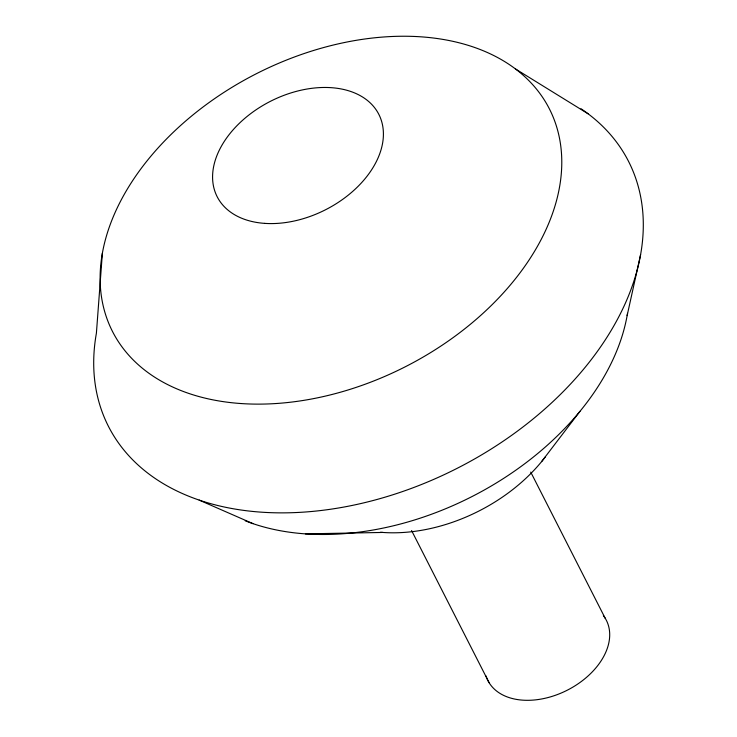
<?xml version="1.0" encoding="UTF-8"?>
<svg xmlns="http://www.w3.org/2000/svg" width="737" height="737" viewBox="0 0 737 737"><rect width="100%" height="100%" fill="white"/><g stroke="black" fill="none" stroke-linecap="round" stroke-linejoin="round"><path stroke-width="1.11" d="M102.379 253.187L96.4 333.179A291.861 195.674 -27 0 0 442.642 475.374A291.861 195.674 -27 0 0 581.023 108.754M627.132 315.611L640.6 254.606M541.594 461.629L579.945 411.357M305.385 533.874L382.89 532.446M199.165 500.101L253.021 523.657M515.393 68.891L588.08 113.784M530.741 472.113L605.169 618.196M411.568 530.52L489.128 682.729M603.363 615.579A66.441 44.542 -27 0 1 567.739 689.961A66.441 44.542 -27 0 1 486.042 675.976M545.205 457.06A142.969 95.856 -27 0 1 380.513 532.261M627.519 313.308A247.337 165.825 -27 0 1 480.294 492.196A247.337 165.825 -27 0 1 245.209 520.792M240.603 403.517A245.163 164.36 -27 0 0 560.083 141.476A245.163 164.36 -27 0 0 192.154 115.562A245.163 164.36 -27 0 0 240.603 403.517M264.574 223.366A90.706 60.812 -27 0 0 382.779 126.405A90.706 60.812 -27 0 0 246.646 116.814A90.706 60.812 -27 0 0 264.574 223.366"/></g></svg>
